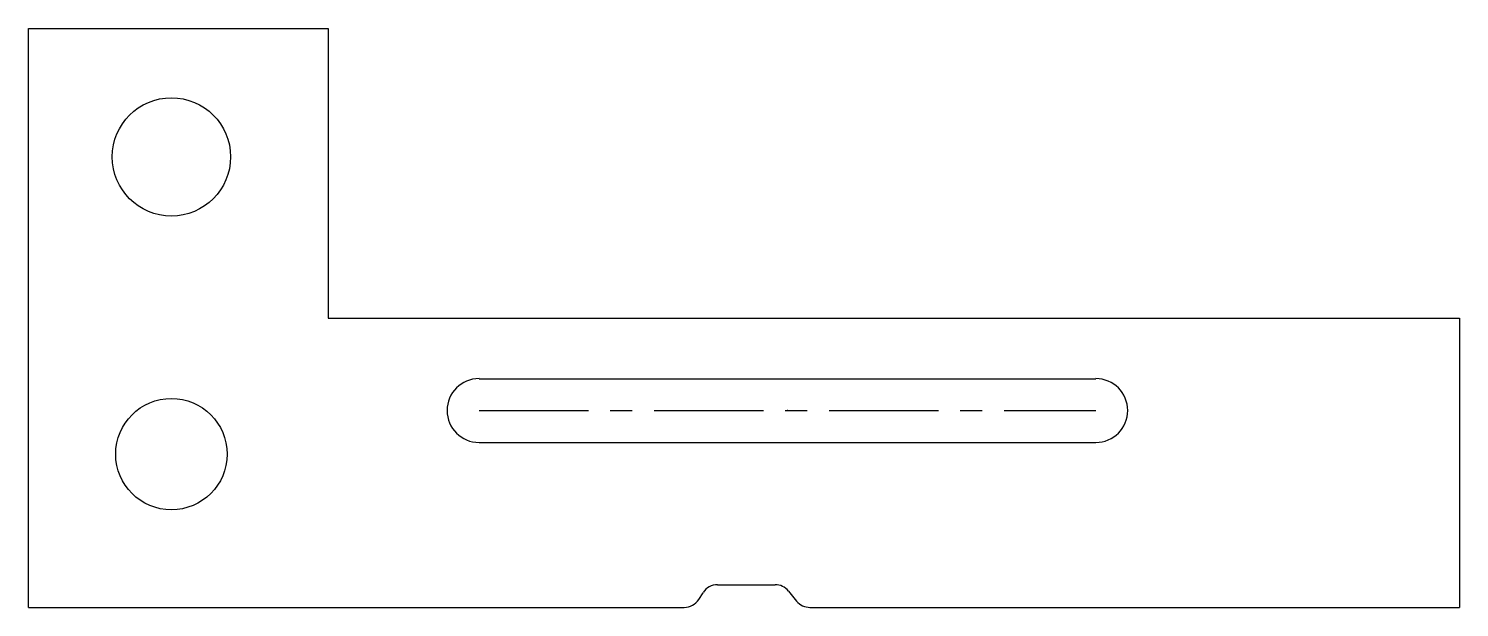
# Model space of a CAD drawing. Header units: millimetres. Extents: x 0 to 166, y 0 to 67.
import ezdxf

# ---------------------------------------------------------------- set-up
doc = ezdxf.new("R2010")
doc.units = ezdxf.units.MM
doc.header["$PDSIZE"] = -1
doc.linetypes.add('CENTERX2', pattern=[20.32, 12.7, -2.54, 2.54, -2.54])

msp = doc.modelspace()

# ---------------------------------------------------------------- linework, layer by layer
at = {"color": 7, "linetype": 'Continuous'}
for p, q in [((0, 0), (0, 67.26)), ((0, 67.26), (34.77, 67.26)), ((34.77, 67.26), (34.77, 33.63)), ((34.77, 33.63), (166.14, 33.63)), ((166.14, 33.63), (166.14, 0)), ((52.3, 26.58), (123.92, 26.58)), ((52.3, 19.17), (123.92, 19.17)), ((77.81, 0.92), (78.31, 1.71)), ((80, 2.64), (86.68, 2.64)), ((88.23, 1.9), (89.18, 0.74)), ((0, 0), (76.12, 0)), ((90.73, 0), (166.14, 0))]:
    msp.add_line(p, q, dxfattribs=at)
at = {"color": 7, "linetype": 'CENTERX2'}
msp.add_line((52.3, 22.88), (123.92, 22.88), dxfattribs=at)
at = {"color": 7, "linetype": 'Continuous'}
for centre, radius in [((16.58, 52.35), 6.87), ((16.58, 17.81), 6.47)]:
    msp.add_circle(centre, radius, dxfattribs=at)
for centre, radius, start, end in [((52.3, 22.88), 3.71, 90, 270), ((123.92, 22.88), 3.71, 270, 90), ((80, 0.64), 2, 90, 147.4838), ((86.68, 0.64), 2, 39.1964, 90), ((76.12, 2), 2, 270, 327.4838), ((90.73, 2), 2, 219.1964, 270)]:
    msp.add_arc(centre, radius, start, end, dxfattribs=at)
msp.add_point((88.11, 22.88), dxfattribs=at)

doc.saveas('drawing.dxf')
